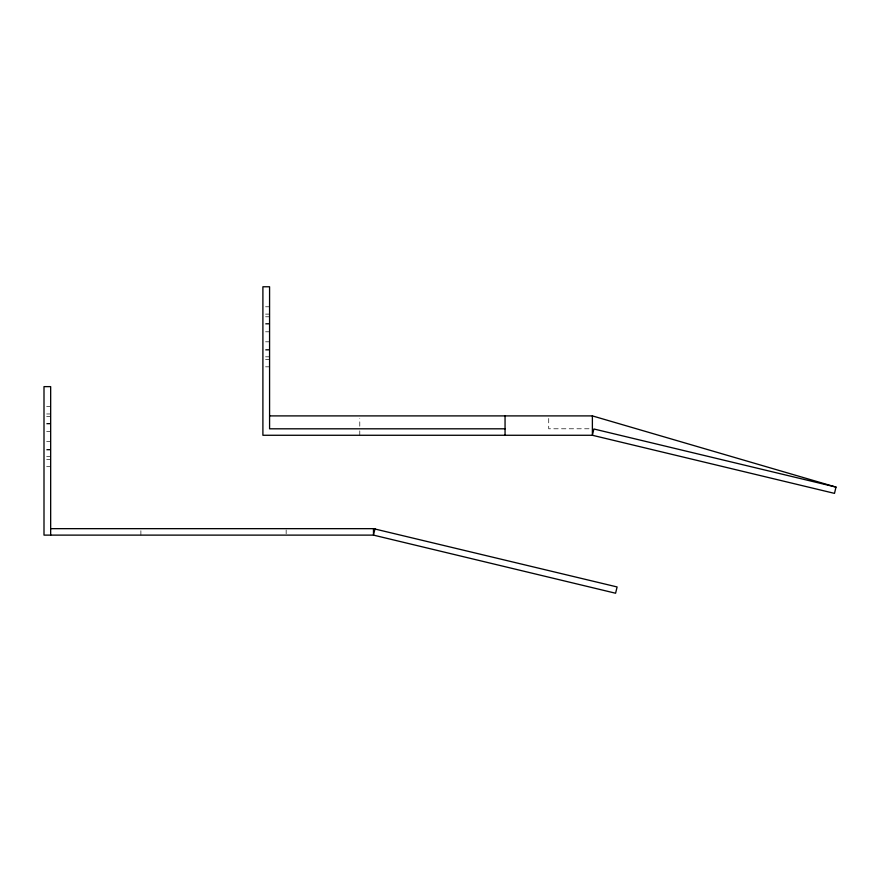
<?xml version="1.0" encoding="UTF-8"?>
<svg xmlns="http://www.w3.org/2000/svg" width="880" height="880" viewBox="0 0 880 880"><rect width="100%" height="100%" fill="white"/><g stroke="black" fill="none" stroke-linecap="round" stroke-linejoin="round"><path stroke-width="0.66" stroke-dasharray="4.4 3.3" d="M140.888 535.117L140.888 529.958M286.154 533.83L286.154 529.958M359.788 435.259L359.788 430.1M359.788 426.228L359.788 418.473M548.724 418.473L548.724 428.791L591.019 428.78M265.573 306.79L269.577 306.79M265.573 314.116L269.577 314.116M265.573 316.789L269.577 316.789M265.573 323.466L269.577 323.466M265.573 324.126L269.577 324.126M265.573 331.804L269.577 331.804M265.573 341.814L269.577 341.814M265.573 349.492L269.577 349.492M265.573 350.152L269.577 350.152M265.573 356.818L269.577 356.818M265.573 359.502L269.577 359.502M265.573 366.828L269.577 366.828M46.673 406.648L50.666 406.648M46.673 413.974L50.666 413.974M46.673 416.647L50.666 416.647M46.673 423.324L50.666 423.324M46.673 423.973L50.666 423.973M46.673 431.662L50.666 431.662M46.673 441.672L50.666 441.672M46.673 449.35L50.666 449.35M46.673 450.01L50.666 450.01M46.673 456.676L50.666 456.676M46.673 459.36L50.666 459.36M46.673 466.686L50.666 466.686"/><path stroke-width="1.32" d="M269.577 415.899L592.383 415.899L836 487.091L834.493 493.372L592.383 435.27L262.9 435.27L262.9 286.77L269.577 286.77L269.577 428.813L505.054 428.813M592.383 415.899L592.383 435.27L593.89 428.989L836 487.091M50.666 528.66L373.483 528.66L617.1 586.949L615.593 593.23L373.483 535.117L44 535.117L44 386.628L50.666 386.628L50.666 535.117M505.054 415.899L505.054 435.27M374.99 528.847L373.483 535.117L373.483 528.66L374.99 528.847"/></g></svg>
